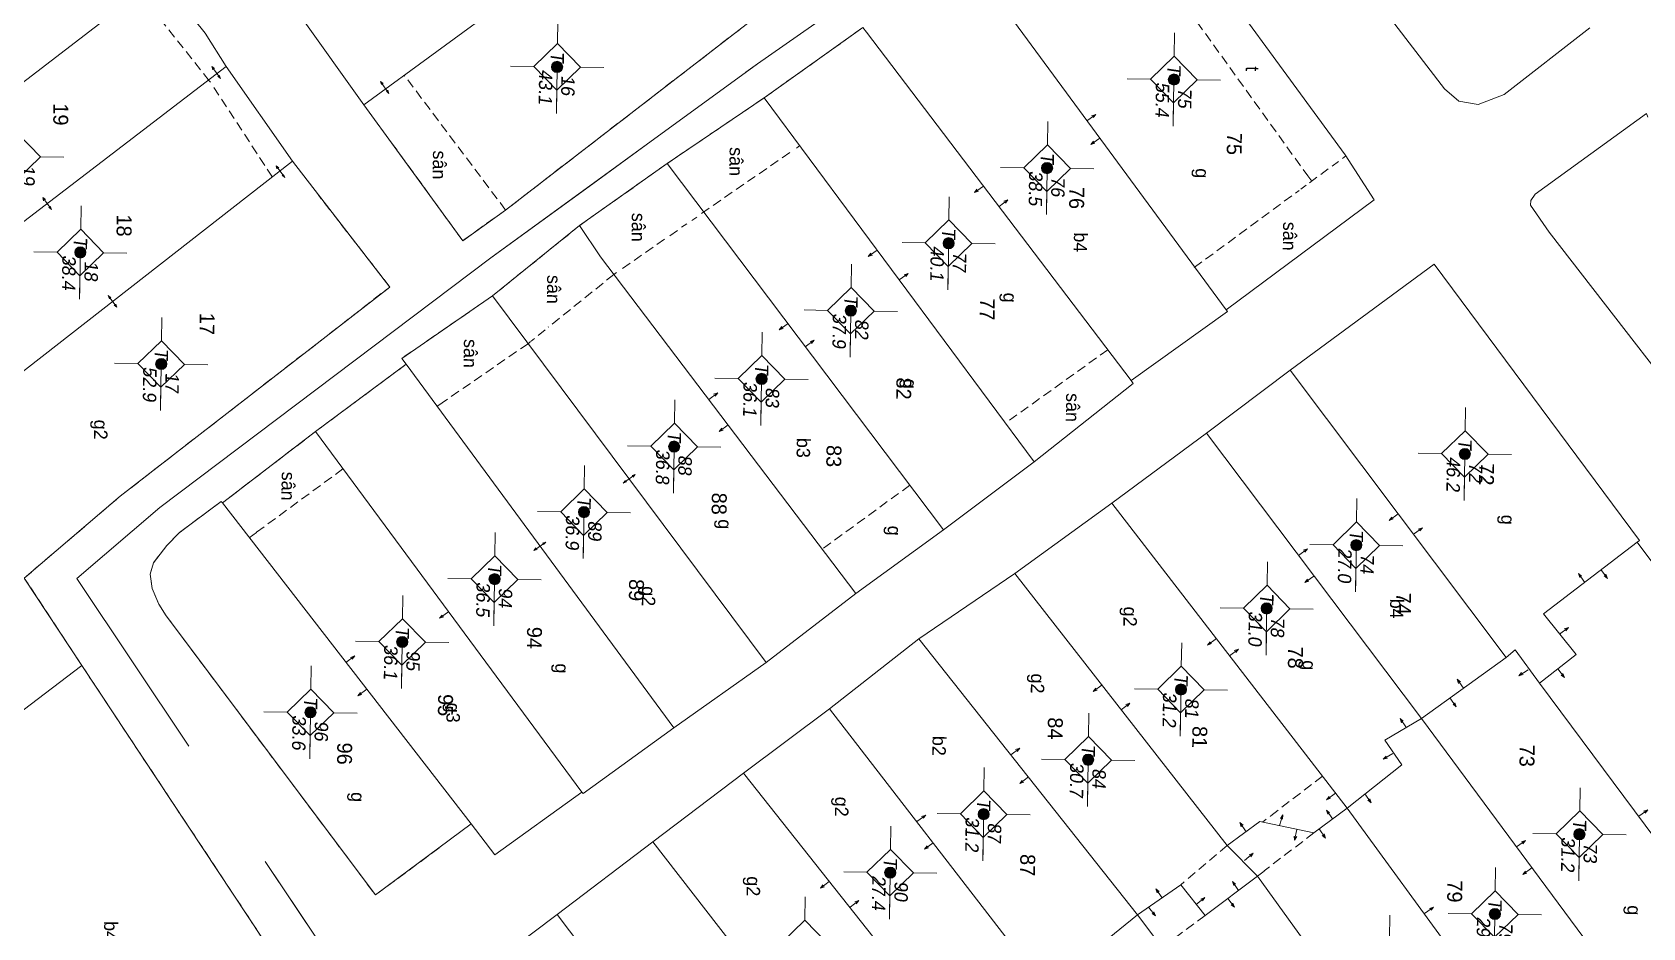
# Model space of a CAD drawing. Extents: x 601689 to 602595, y 1189742 to 1190763.
# Drawn here: x 602143.96 to 602187.18, y 1190195.49 to 1190219.54 of the extents above; entities that cross this region are included whole.
import ezdxf
from ezdxf.enums import TextEntityAlignment as Align

# ---------------------------------------------------------------- set-up
doc = ezdxf.new("R2010")
doc.units = 0
doc.header["$MEASUREMENT"] = 0
doc.linetypes.add('HIDDEN', pattern=[0.375, 0.25, -0.125])
for name, color, linetype in [('10', 250, 'Continuous'), ('11', 7, 'Continuous'), ('13', 7, 'Continuous'), ('14', 7, 'Continuous'), ('15', 7, 'Continuous'), ('16', 7, 'Continuous'), ('22', 7, 'Continuous'), ('53', 7, 'Continuous'), ('57', 7, 'Continuous')]:
    doc.layers.add(name, color=color, linetype=linetype)
doc.styles.add('TXT', font='vnshx.shx')

# ---------------------------------------------------------------- blocks, each defined once
blk = doc.blocks.new('NH3R')
at = {"layer": '16', "color": 7, "linetype": 'Continuous', "lineweight": 0}
for p, q in [((0, 0), (0.297, -0.005)), ((0.297, -0.005), (0.186, 0.031)), ((0.297, -0.005), (0.189, -0.033))]:
    blk.add_line(p, q, dxfattribs=at)
blk = doc.blocks.new('NH3')
at = {"layer": '16', "color": 7, "linetype": 'Continuous', "lineweight": 0}
for p, q in [((-0.199, -0.002), (-0.113, 0.021)), ((0.197, -0.012), (0.107, 0.015)), ((-0.199, -0.002), (0.197, -0.012)), ((-0.199, -0.002), (-0.116, -0.035)), ((0.197, -0.012), (0.104, -0.027))]:
    blk.add_line(p, q, dxfattribs=at)
blk = doc.blocks.new('*M868868868868')
at = {"layer": '13', "color": 3, "linetype": 'Continuous', "lineweight": 0}
blk.add_line((602641.438, 1189851.476), (602642.458, 1189851.476), dxfattribs=at)
at = {"layer": '13', "color": 3, "linetype": 'Continuous', "lineweight": 0, "style": 'TXT', "oblique": 7.6055}
blk.add_text('T', height=0.36, dxfattribs=at).set_placement((602641.241, 1189851.476), align=Align.MIDDLE_RIGHT)
for s, p in [('73', (602641.588, 1189851.776)), ('31.2', (602641.438, 1189851.176))]:
    blk.add_text(s, height=0.36, dxfattribs=at).set_placement(p, align=Align.MIDDLE_LEFT)
blk = doc.blocks.new('*M869869869869')
at = {"layer": '13', "color": 3, "linetype": 'Continuous', "lineweight": 0}
blk.add_line((602643.614, 1189849.238), (602644.634, 1189849.238), dxfattribs=at)
at = {"layer": '13', "color": 3, "linetype": 'Continuous', "lineweight": 0, "style": 'TXT', "oblique": 7.6055}
for s, p in [('79', (602643.764, 1189849.538)), ('29.3', (602643.614, 1189848.938))]:
    blk.add_text(s, height=0.36, dxfattribs=at).set_placement(p, align=Align.MIDDLE_LEFT)
blk.add_text('T', height=0.36, dxfattribs=at).set_placement((602643.417, 1189849.238), align=Align.MIDDLE_RIGHT)
blk = doc.blocks.new('*M872872872872')
at = {"layer": '13', "color": 3, "linetype": 'Continuous', "lineweight": 0}
blk.add_line((602631.274, 1189848.252), (602632.294, 1189848.252), dxfattribs=at)
at = {"layer": '13', "color": 3, "linetype": 'Continuous', "lineweight": 0, "style": 'TXT', "oblique": 7.6055}
for s, p in [('72', (602631.424, 1189848.552)), ('46.2', (602631.274, 1189847.952))]:
    blk.add_text(s, height=0.36, dxfattribs=at).set_placement(p, align=Align.MIDDLE_LEFT)
blk.add_text('T', height=0.36, dxfattribs=at).set_placement((602631.077, 1189848.252), align=Align.MIDDLE_RIGHT)
blk = doc.blocks.new('*M876876876876')
at = {"layer": '13', "color": 3, "linetype": 'Continuous', "lineweight": 0}
blk.add_line((602633.764, 1189845.375), (602634.784, 1189845.375), dxfattribs=at)
at = {"layer": '13', "color": 3, "linetype": 'Continuous', "lineweight": 0, "style": 'TXT', "oblique": 7.6055}
for s, p in [('74', (602633.914, 1189845.675)), ('27.0', (602633.764, 1189845.075))]:
    blk.add_text(s, height=0.36, dxfattribs=at).set_placement(p, align=Align.MIDDLE_LEFT)
blk.add_text('T', height=0.36, dxfattribs=at).set_placement((602633.567, 1189845.375), align=Align.MIDDLE_RIGHT)
blk = doc.blocks.new('*M878878878878')
at = {"layer": '13', "color": 3, "linetype": 'Continuous', "lineweight": 0}
blk.add_line((602635.499, 1189842.996), (602636.519, 1189842.996), dxfattribs=at)
at = {"layer": '13', "color": 3, "linetype": 'Continuous', "lineweight": 0, "style": 'TXT', "oblique": 7.6055}
for s, p in [('78', (602635.649, 1189843.296)), ('31.0', (602635.499, 1189842.696))]:
    blk.add_text(s, height=0.36, dxfattribs=at).set_placement(p, align=Align.MIDDLE_LEFT)
blk.add_text('T', height=0.36, dxfattribs=at).set_placement((602635.302, 1189842.996), align=Align.MIDDLE_RIGHT)
blk = doc.blocks.new('*M880880880880')
at = {"layer": '13', "color": 3, "linetype": 'Continuous', "lineweight": 0}
blk.add_line((602637.708, 1189840.728), (602638.728, 1189840.728), dxfattribs=at)
at = {"layer": '13', "color": 3, "linetype": 'Continuous', "lineweight": 0, "style": 'TXT', "oblique": 7.6055}
blk.add_text('T', height=0.36, dxfattribs=at).set_placement((602637.511, 1189840.728), align=Align.MIDDLE_RIGHT)
for s, p in [('81', (602637.858, 1189841.028)), ('31.2', (602637.708, 1189840.428))]:
    blk.add_text(s, height=0.36, dxfattribs=at).set_placement(p, align=Align.MIDDLE_LEFT)
blk = doc.blocks.new('*M881881881881')
at = {"layer": '13', "color": 3, "linetype": 'Continuous', "lineweight": 0}
blk.add_line((602621.333, 1189840.299), (602622.353, 1189840.299), dxfattribs=at)
at = {"layer": '13', "color": 3, "linetype": 'Continuous', "lineweight": 0, "style": 'TXT', "oblique": 7.6055}
blk.add_text('T', height=0.36, dxfattribs=at).set_placement((602621.136, 1189840.299), align=Align.MIDDLE_RIGHT)
for s, p in [('75', (602621.483, 1189840.599)), ('55.4', (602621.333, 1189839.999))]:
    blk.add_text(s, height=0.36, dxfattribs=at).set_placement(p, align=Align.MIDDLE_LEFT)
blk = doc.blocks.new('*M883883883883')
at = {"layer": '13', "color": 3, "linetype": 'Continuous', "lineweight": 0}
blk.add_line((602639.632, 1189838.265), (602640.652, 1189838.265), dxfattribs=at)
at = {"layer": '13', "color": 3, "linetype": 'Continuous', "lineweight": 0, "style": 'TXT', "oblique": 7.6055}
for s, p in [('84', (602639.782, 1189838.565)), ('30.7', (602639.632, 1189837.965))]:
    blk.add_text(s, height=0.36, dxfattribs=at).set_placement(p, align=Align.MIDDLE_LEFT)
blk.add_text('T', height=0.36, dxfattribs=at).set_placement((602639.435, 1189838.265), align=Align.MIDDLE_RIGHT)
blk = doc.blocks.new('*M884884884884')
at = {"layer": '13', "color": 3, "linetype": 'Continuous', "lineweight": 0}
blk.add_line((602623.761, 1189836.932), (602624.781, 1189836.932), dxfattribs=at)
at = {"layer": '13', "color": 3, "linetype": 'Continuous', "lineweight": 0, "style": 'TXT', "oblique": 7.6055}
for s, p in [('76', (602623.911, 1189837.232)), ('38.5', (602623.761, 1189836.632))]:
    blk.add_text(s, height=0.36, dxfattribs=at).set_placement(p, align=Align.MIDDLE_LEFT)
blk.add_text('T', height=0.36, dxfattribs=at).set_placement((602623.564, 1189836.932), align=Align.MIDDLE_RIGHT)
blk = doc.blocks.new('*M886886886886')
at = {"layer": '13', "color": 3, "linetype": 'Continuous', "lineweight": 0}
blk.add_line((602641.132, 1189835.481), (602642.152, 1189835.481), dxfattribs=at)
at = {"layer": '13', "color": 3, "linetype": 'Continuous', "lineweight": 0, "style": 'TXT', "oblique": 7.6055}
blk.add_text('T', height=0.36, dxfattribs=at).set_placement((602640.935, 1189835.481), align=Align.MIDDLE_RIGHT)
for s, p in [('87', (602641.282, 1189835.781)), ('31.2', (602641.132, 1189835.181))]:
    blk.add_text(s, height=0.36, dxfattribs=at).set_placement(p, align=Align.MIDDLE_LEFT)
blk = doc.blocks.new('*M887887887887')
at = {"layer": '13', "color": 3, "linetype": 'Continuous', "lineweight": 0}
blk.add_line((602625.817, 1189834.319), (602626.837, 1189834.319), dxfattribs=at)
at = {"layer": '13', "color": 3, "linetype": 'Continuous', "lineweight": 0, "style": 'TXT', "oblique": 7.6055}
for s, p in [('77', (602625.967, 1189834.619)), ('40.1', (602625.817, 1189834.019))]:
    blk.add_text(s, height=0.36, dxfattribs=at).set_placement(p, align=Align.MIDDLE_LEFT)
blk.add_text('T', height=0.36, dxfattribs=at).set_placement((602625.62, 1189834.319), align=Align.MIDDLE_RIGHT)
blk = doc.blocks.new('*M889889889889')
at = {"layer": '13', "color": 3, "linetype": 'Continuous', "lineweight": 0}
blk.add_line((602642.739, 1189832.998), (602643.759, 1189832.998), dxfattribs=at)
at = {"layer": '13', "color": 3, "linetype": 'Continuous', "lineweight": 0, "style": 'TXT', "oblique": 7.6055}
blk.add_text('T', height=0.36, dxfattribs=at).set_placement((602642.542, 1189832.998), align=Align.MIDDLE_RIGHT)
for s, p in [('90', (602642.889, 1189833.298)), ('27.4', (602642.739, 1189832.698))]:
    blk.add_text(s, height=0.36, dxfattribs=at).set_placement(p, align=Align.MIDDLE_LEFT)
blk = doc.blocks.new('*M890890890890')
at = {"layer": '13', "color": 3, "linetype": 'Continuous', "lineweight": 0}
blk.add_line((602627.666, 1189831.721), (602628.686, 1189831.721), dxfattribs=at)
at = {"layer": '13', "color": 3, "linetype": 'Continuous', "lineweight": 0, "style": 'TXT', "oblique": 7.6055}
for s, p in [('82', (602627.816, 1189832.021)), ('37.9', (602627.666, 1189831.421))]:
    blk.add_text(s, height=0.36, dxfattribs=at).set_placement(p, align=Align.MIDDLE_LEFT)
blk.add_text('T', height=0.36, dxfattribs=at).set_placement((602627.469, 1189831.721), align=Align.MIDDLE_RIGHT)
blk = doc.blocks.new('*M893893893893')
at = {"layer": '13', "color": 3, "linetype": 'Continuous', "lineweight": 0}
blk.add_line((602629.531, 1189829.352), (602630.551, 1189829.352), dxfattribs=at)
at = {"layer": '13', "color": 3, "linetype": 'Continuous', "lineweight": 0, "style": 'TXT', "oblique": 7.6055}
for s, p in [('83', (602629.681, 1189829.652)), ('36.1', (602629.531, 1189829.052))]:
    blk.add_text(s, height=0.36, dxfattribs=at).set_placement(p, align=Align.MIDDLE_LEFT)
blk.add_text('T', height=0.36, dxfattribs=at).set_placement((602629.334, 1189829.352), align=Align.MIDDLE_RIGHT)
blk = doc.blocks.new('*M895895895895')
at = {"layer": '13', "color": 3, "linetype": 'Continuous', "lineweight": 0}
blk.add_line((602631.382, 1189827.034), (602632.402, 1189827.034), dxfattribs=at)
at = {"layer": '13', "color": 3, "linetype": 'Continuous', "lineweight": 0, "style": 'TXT', "oblique": 7.6055}
for s, p in [('88', (602631.532, 1189827.334)), ('36.8', (602631.382, 1189826.734))]:
    blk.add_text(s, height=0.36, dxfattribs=at).set_placement(p, align=Align.MIDDLE_LEFT)
blk.add_text('T', height=0.36, dxfattribs=at).set_placement((602631.185, 1189827.034), align=Align.MIDDLE_RIGHT)
blk = doc.blocks.new('*M898898898898')
at = {"layer": '13', "color": 3, "linetype": 'Continuous', "lineweight": 0}
blk.add_line((602633.178, 1189824.64), (602634.198, 1189824.64), dxfattribs=at)
at = {"layer": '13', "color": 3, "linetype": 'Continuous', "lineweight": 0, "style": 'TXT', "oblique": 7.6055}
for s, p in [('89', (602633.328, 1189824.94)), ('36.9', (602633.178, 1189824.34))]:
    blk.add_text(s, height=0.36, dxfattribs=at).set_placement(p, align=Align.MIDDLE_LEFT)
blk.add_text('T', height=0.36, dxfattribs=at).set_placement((602632.981, 1189824.64), align=Align.MIDDLE_RIGHT)
blk = doc.blocks.new('*M899899899899')
at = {"layer": '13', "color": 3, "linetype": 'Continuous', "lineweight": 0}
blk.add_line((602635.013, 1189822.267), (602636.033, 1189822.267), dxfattribs=at)
at = {"layer": '13', "color": 3, "linetype": 'Continuous', "lineweight": 0, "style": 'TXT', "oblique": 7.6055}
for s, p in [('94', (602635.163, 1189822.567)), ('36.5', (602635.013, 1189821.967))]:
    blk.add_text(s, height=0.36, dxfattribs=at).set_placement(p, align=Align.MIDDLE_LEFT)
blk.add_text('T', height=0.36, dxfattribs=at).set_placement((602634.816, 1189822.267), align=Align.MIDDLE_RIGHT)
blk = doc.blocks.new('*M900900900900')
at = {"layer": '13', "color": 3, "linetype": 'Continuous', "lineweight": 0}
blk.add_line((602636.735, 1189819.813), (602637.755, 1189819.813), dxfattribs=at)
at = {"layer": '13', "color": 3, "linetype": 'Continuous', "lineweight": 0, "style": 'TXT', "oblique": 7.6055}
for s, p in [('95', (602636.885, 1189820.113)), ('36.1', (602636.735, 1189819.513))]:
    blk.add_text(s, height=0.36, dxfattribs=at).set_placement(p, align=Align.MIDDLE_LEFT)
blk.add_text('T', height=0.36, dxfattribs=at).set_placement((602636.538, 1189819.813), align=Align.MIDDLE_RIGHT)
blk = doc.blocks.new('*M901901901901')
at = {"layer": '13', "color": 3, "linetype": 'Continuous', "lineweight": 0}
blk.add_line((602638.661, 1189817.379), (602639.681, 1189817.379), dxfattribs=at)
at = {"layer": '13', "color": 3, "linetype": 'Continuous', "lineweight": 0, "style": 'TXT', "oblique": 7.6055}
blk.add_text('T', height=0.36, dxfattribs=at).set_placement((602638.464, 1189817.379), align=Align.MIDDLE_RIGHT)
for s, p in [('96', (602638.811, 1189817.679)), ('33.6', (602638.661, 1189817.079))]:
    blk.add_text(s, height=0.36, dxfattribs=at).set_placement(p, align=Align.MIDDLE_LEFT)
blk = doc.blocks.new('CENTRD')
at = {"layer": '11', "linetype": 'Continuous', "lineweight": 0}
h = blk.add_hatch(color=2, dxfattribs=at)
edge = h.paths.add_edge_path()
edge.add_arc((0, 0), 0.15, 0, 360)
at = {"layer": '11', "color": 2, "linetype": 'Continuous', "lineweight": 0}
for p, q in [((0, 1.25), (0, 0.625)), ((0, 0.625), (-0.625, 0)), ((0.625, 0), (0, 0.625)), ((-0.625, 0), (-1.25, 0)), ((-0.625, 0), (0, -0.625)), ((0, -0.625), (0.625, 0)), ((1.25, 0), (0.625, 0)), ((0, -0.625), (0, -1.25))]:
    blk.add_line(p, q, dxfattribs=at)
blk.add_circle((0, 0), 0.15, dxfattribs=at)
blk = doc.blocks.new('*M1721172117211721')
at = {"layer": '13', "color": 3, "linetype": 'Continuous', "lineweight": 0}
blk.add_line((602621.235, 1189823.745), (602622.255, 1189823.745), dxfattribs=at)
at = {"layer": '13', "color": 3, "linetype": 'Continuous', "lineweight": 0, "style": 'TXT', "oblique": 7.6055}
for s, p in [('16', (602621.385, 1189824.045)), ('43.1', (602621.235, 1189823.445))]:
    blk.add_text(s, height=0.36, dxfattribs=at).set_placement(p, align=Align.MIDDLE_LEFT)
blk.add_text('T', height=0.36, dxfattribs=at).set_placement((602621.038, 1189823.745), align=Align.MIDDLE_RIGHT)
blk = doc.blocks.new('*M1732173217321732')
at = {"layer": '13', "color": 3, "linetype": 'Continuous', "lineweight": 0}
blk.add_line((602629.366, 1189813.238), (602630.386, 1189813.238), dxfattribs=at)
at = {"layer": '13', "color": 3, "linetype": 'Continuous', "lineweight": 0, "style": 'TXT', "oblique": 7.6055}
for s, p in [('17', (602629.516, 1189813.538)), ('52.9', (602629.366, 1189812.938))]:
    blk.add_text(s, height=0.36, dxfattribs=at).set_placement(p, align=Align.MIDDLE_LEFT)
blk.add_text('T', height=0.36, dxfattribs=at).set_placement((602629.169, 1189813.238), align=Align.MIDDLE_RIGHT)
blk = doc.blocks.new('*M1735173517351735')
at = {"layer": '13', "color": 3, "linetype": 'Continuous', "lineweight": 0}
blk.add_line((602626.403, 1189811.025), (602627.423, 1189811.025), dxfattribs=at)
at = {"layer": '13', "color": 3, "linetype": 'Continuous', "lineweight": 0, "style": 'TXT', "oblique": 7.6055}
for s, p in [('18', (602626.553, 1189811.325)), ('38.4', (602626.403, 1189810.725))]:
    blk.add_text(s, height=0.36, dxfattribs=at).set_placement(p, align=Align.MIDDLE_LEFT)
blk.add_text('T', height=0.36, dxfattribs=at).set_placement((602626.206, 1189811.025), align=Align.MIDDLE_RIGHT)
blk = doc.blocks.new('*M1738173817381738')
at = {"layer": '13', "color": 3, "linetype": 'Continuous', "lineweight": 0}
blk.add_line((602623.854, 1189809.293), (602624.874, 1189809.293), dxfattribs=at)
at = {"layer": '13', "color": 3, "linetype": 'Continuous', "lineweight": 0, "style": 'TXT', "oblique": 7.6055}
for s, p in [('19', (602624.004, 1189809.593)), ('35.9', (602623.854, 1189808.993))]:
    blk.add_text(s, height=0.36, dxfattribs=at).set_placement(p, align=Align.MIDDLE_LEFT)
blk.add_text('T', height=0.36, dxfattribs=at).set_placement((602623.657, 1189809.293), align=Align.MIDDLE_RIGHT)

msp = doc.modelspace()

# ---------------------------------------------------------------- linework, layer by layer
at = {"layer": '10', "color": 7, "linetype": 'Continuous', "lineweight": 0}
for p, q in [((602160.705, 1190223.333), (602152.866, 1190217.59)), ((602169.227, 1190221.306), (602176.001, 1190212.092)), ((602137.953, 1190213.774), (602147.23, 1190220.898)), ((602152.866, 1190217.59), (602151.148, 1190220.004)), ((602173.455, 1190210.187), (602166.352, 1190219.545)), ((602149.169, 1190218.621), (602139.568, 1190211.262)), ((602150.944, 1190216.077), (602149.169, 1190218.621)), ((602163.609, 1190217.783), (602161.005, 1190216.018)), ((602163.609, 1190217.783), (602170.855, 1190208.003)), ((602141.291, 1190208.538), (602150.944, 1190216.077)), ((602161.005, 1190216.018), (602158.651, 1190214.35)), ((602168.419, 1190206.176), (602161.005, 1190216.018)), ((602158.651, 1190214.35), (602156.315, 1190212.462)), ((602156.315, 1190212.462), (602163.66, 1190202.621)), ((602154, 1190210.625), (602151.565, 1190208.818)), ((602154, 1190210.625), (602161.177, 1190200.865)), ((602177.719, 1190210.469), (602175.476, 1190208.78)), ((602177.719, 1190210.469), (602183.513, 1190202.749)), ((602151.565, 1190208.818), (602149.069, 1190206.902)), ((602151.565, 1190208.818), (602158.712, 1190199.139)), ((602175.476, 1190208.78), (602172.939, 1190206.894)), ((602181.241, 1190201.11), (602175.476, 1190208.78)), ((602168.419, 1190206.176), (602170.855, 1190208.003)), ((602149.069, 1190206.902), (602155.741, 1190198.29)), ((602172.939, 1190206.894), (602170.334, 1190205.01)), ((602179.248, 1190198.707), (602172.939, 1190206.894)), ((602166.066, 1190204.469), (602168.419, 1190206.176)), ((602145.298, 1190202.533), (602143.751, 1190204.885)), ((602170.334, 1190205.01), (602167.76, 1190203.255)), ((602176.034, 1190197.701), (602170.334, 1190205.01)), ((602163.66, 1190202.621), (602166.066, 1190204.469)), ((602167.76, 1190203.255), (602165.363, 1190201.378)), ((602173.628, 1190195.844), (602167.76, 1190203.255)), ((602161.177, 1190200.865), (602163.66, 1190202.621)), ((602181.241, 1190201.11), (602183.513, 1190202.749)), ((602151.843, 1190192.643), (602145.298, 1190202.533)), ((602184.414, 1190202.066), (602189.726, 1190194.903)), ((602165.363, 1190201.378), (602163.05, 1190199.649)), ((602170.925, 1190194.171), (602165.363, 1190201.378)), ((602181.241, 1190201.11), (602187.182, 1190193.098)), ((602163.05, 1190199.649), (602160.614, 1190197.803)), ((602168.761, 1190192.44), (602163.05, 1190199.649)), ((602179.248, 1190198.707), (602184.715, 1190191.222)), ((602160.614, 1190197.803), (602158.047, 1190195.848)), ((602166.894, 1190189.716), (602160.614, 1190197.803)), ((602176.842, 1190196.88), (602176.034, 1190197.701)), ((602176.842, 1190196.88), (602182.211, 1190189.466)), ((602164.226, 1190187.713), (602158.047, 1190195.848)), ((602179.717, 1190187.71), (602173.628, 1190195.844))]:
    msp.add_line(p, q, dxfattribs=at)
for points in [[(602185.765, 1190219.659), (602183.461, 1190217.871), (602182.767, 1190217.6), (602182.248, 1190217.687), (602181.863, 1190218.023), (602176.233, 1190225.36), (602176.148, 1190225.732), (602176.224, 1190226.111), (602176.337, 1190226.399), (602176.51, 1190226.576), (602179.096, 1190228.511)], [(602160.705, 1190223.333), (602163.236, 1190219.837), (602156.667, 1190214.767), (602155.516, 1190213.944), (602152.866, 1190217.59)], [(602176.001, 1190212.092), (602179.971, 1190215.038), (602179.198, 1190216.248), (602174.575, 1190222.582), (602173.696, 1190221.945), (602172.4, 1190223.683), (602169.227, 1190221.306)], [(602149.169, 1190218.621), (602148.601, 1190219.519), (602147.392, 1190221.036), (602147.23, 1190220.898)], [(602163.609, 1190217.783), (602166.254, 1190219.667), (602166.352, 1190219.545)], [(602192.735, 1190210.073), (602189.633, 1190207.765), (602184.67, 1190214.174), (602184.17, 1190214.901), (602184.182, 1190215.021), (602184.294, 1190215.189), (602187.284, 1190217.358), (602187.322, 1190217.257)], [(602143.751, 1190204.885), (602146.321, 1190207.08), (602153.559, 1190212.7), (602150.944, 1190216.077)], [(602158.651, 1190214.35), (602159.21, 1190213.513), (602166.066, 1190204.469)], [(602187.036, 1190205.85), (602187.096, 1190205.89), (602181.589, 1190213.316), (602177.719, 1190210.469)], [(602156.315, 1190212.462), (602153.882, 1190210.785), (602154, 1190210.625)], [(602173.455, 1190210.187), (602176.04, 1190212.042), (602176.001, 1190212.092)], [(602170.855, 1190208.003), (602173.504, 1190210.106), (602173.455, 1190210.187)], [(602149.069, 1190206.902), (602149.03, 1190206.942), (602147.917, 1190206.107), (602147.573, 1190205.762), (602147.216, 1190205.297), (602147.132, 1190204.988), (602147.187, 1190204.607), (602147.361, 1190204.185), (602147.557, 1190203.872), (602153.175, 1190196.375), (602155.741, 1190198.29)], [(602187.036, 1190205.85), (602184.519, 1190203.925), (602185.395, 1190202.833), (602184.414, 1190202.066)], [(602189.726, 1190194.903), (602192.281, 1190196.768), (602191.664, 1190197.627), (602192.663, 1190198.333), (602187.036, 1190205.85)], [(602183.513, 1190202.749), (602183.756, 1190202.956), (602184.414, 1190202.066)], [(602145.298, 1190202.533), (602140.185, 1190198.653), (602118.956, 1190182.043)], [(602158.712, 1190199.139), (602158.752, 1190199.098), (602161.177, 1190200.865)], [(602179.248, 1190198.707), (602180.714, 1190199.868), (602180.263, 1190200.533), (602181.241, 1190201.11)], [(602155.741, 1190198.29), (602156.38, 1190197.451), (602158.712, 1190199.139)], [(602179.248, 1190198.707), (602178.358, 1190198.04), (602176.903, 1190198.35), (602176.034, 1190197.701)], [(602173.628, 1190195.844), (602174.789, 1190196.648), (602175.438, 1190195.82), (602176.842, 1190196.88)], [(602158.047, 1190195.848), (602154.642, 1190193.284), (602157.386, 1190189.886), (602159.236, 1190187.661), (602159.832, 1190188.153), (602161.721, 1190185.857)], [(602173.628, 1190195.844), (602172.678, 1190195.077), (602173.196, 1190194.2), (602171.771, 1190193.18)]]:
    msp.add_lwpolyline(points, dxfattribs=at)
at = {"layer": '14', "color": 6, "linetype": 'HIDDEN', "lineweight": 0}
for p, q in [((602173.696, 1190221.945), (602178.191, 1190215.683)), ((602156.667, 1190214.767), (602153.956, 1190218.375)), ((602150.408, 1190215.653), (602148.812, 1190218.096)), ((602164.47, 1190216.431), (602164.561, 1190216.5)), ((602161.926, 1190214.676), (602164.379, 1190216.373)), ((602178.238, 1190215.502), (602179.016, 1190216.071)), ((602179.126, 1190216.149), (602179.217, 1190216.219)), ((602178.191, 1190215.683), (602178.299, 1190215.541)), ((602175.147, 1190213.224), (602177.965, 1190215.296)), ((602178.005, 1190215.326), (602178.147, 1190215.434)), ((602161.077, 1190214.077), (602161.34, 1190214.263)), ((602161.391, 1190214.303), (602161.532, 1190214.401)), ((602161.663, 1190214.489), (602161.795, 1190214.578)), ((602159.805, 1190213.195), (602161.027, 1190214.048)), ((602157.732, 1190211.553), (602157.349, 1190211.248)), ((602172.826, 1190211.016), (602170.079, 1190209.044)), ((602154.966, 1190209.59), (602154.824, 1190209.493)), ((602152.302, 1190207.817), (602149.978, 1190206.11)), ((602167.516, 1190207.379), (602165.163, 1190205.661)), ((602149.978, 1190206.11), (602149.785, 1190205.961)), ((602178.59, 1190199.566), (602177.195, 1190198.496)), ((602177.074, 1190198.407), (602176.982, 1190198.329)), ((602177.195, 1190198.496), (602177.185, 1190198.486)), ((602178.358, 1190198.04), (602177.025, 1190197.028)), ((602176.034, 1190197.701), (602174.951, 1190196.786)), ((602177.024, 1190197.018), (602176.842, 1190196.88)), ((602174.88, 1190196.727), (602174.789, 1190196.648)), ((602175.438, 1190195.82), (602174.286, 1190194.975))]:
    msp.add_line(p, q, dxfattribs=at)
for points in [[(602148.744, 1190218.197), (602148.714, 1190218.237), (602147.151, 1190220.208)], [(602159.644, 1190213.087), (602159.573, 1190213.038), (602157.813, 1190211.622)], [(602157.339, 1190211.238), (602157.268, 1190211.179), (602154.966, 1190209.59)]]:
    msp.add_lwpolyline(points, dxfattribs=at)
at = {"layer": '22', "color": 7, "linetype": 'HIDDEN', "lineweight": 0}
for p, q in [((602163.236, 1190219.837), (602156.667, 1190214.767)), ((602166.254, 1190219.667), (602163.609, 1190217.783)), ((602163.609, 1190217.783), (602161.005, 1190216.018)), ((602155.516, 1190213.944), (602153.582, 1190216.61)), ((602161.005, 1190216.018), (602158.651, 1190214.35)), ((602156.667, 1190214.767), (602155.516, 1190213.944)), ((602158.651, 1190214.35), (602156.315, 1190212.462)), ((602156.315, 1190212.462), (602153.882, 1190210.785)), ((602154, 1190210.625), (602151.565, 1190208.818)), ((602153.882, 1190210.785), (602154, 1190210.625)), ((602151.565, 1190208.818), (602149.069, 1190206.902)), ((602149.03, 1190206.942), (602147.917, 1190206.107)), ((602149.069, 1190206.902), (602149.03, 1190206.942)), ((602147.917, 1190206.107), (602147.573, 1190205.762)), ((602147.573, 1190205.762), (602147.216, 1190205.297)), ((602147.216, 1190205.297), (602147.132, 1190204.988)), ((602147.132, 1190204.988), (602147.187, 1190204.607)), ((602147.187, 1190204.607), (602147.361, 1190204.185)), ((602147.361, 1190204.185), (602147.557, 1190203.872)), ((602147.557, 1190203.872), (602153.175, 1190196.375)), ((602153.175, 1190196.375), (602154.892, 1190197.651))]:
    msp.add_line(p, q, dxfattribs=at)
msp.add_lwpolyline([(602151.843, 1190192.643), (602145.298, 1190202.533), (602143.751, 1190204.885), (602146.321, 1190207.08), (602153.559, 1190212.7), (602151.633, 1190215.186)], dxfattribs=at)
at = {"layer": '57', "color": 172, "linetype": 'Continuous', "lineweight": 0}
for points in [[(602181.665, 1190232.046), (602169.227, 1190222.746), (602163.431, 1190218.696), (602156.269, 1190213.483), (602147.387, 1190206.784), (602145.16, 1190204.875), (602148.169, 1190200.373)], [(602174.693, 1190226.831), (602169.227, 1190222.746), (602163.431, 1190218.696), (602163.117, 1190218.469)], [(602160.441, 1190216.516), (602158.905, 1190215.397), (602156.269, 1190213.483), (602147.387, 1190206.784), (602145.16, 1190204.875), (602148.169, 1190200.373)], [(602150.216, 1190197.275), (602152.461, 1190193.914), (602156.468, 1190189.37), (602157.246, 1190188.438), (602156.478, 1190187.819)], [(602150.216, 1190197.275), (602151.128, 1190195.913), (602152.461, 1190193.914), (602156.468, 1190189.37), (602157.246, 1190188.438), (602156.478, 1190187.819)]]:
    msp.add_lwpolyline(points, dxfattribs=at)

# ---------------------------------------------------------------- block references
at = {"layer": '11', "color": 2, "linetype": 'Continuous', "lineweight": 0, "rotation": 269.1680420500809}
for p in [(602158.049, 1190218.611), (602174.6, 1190218.272), (602143.56, 1190216.202), (602171.198, 1190215.893), (602168.555, 1190213.876), (602145.255, 1190213.628), (602165.931, 1190212.065), (602147.425, 1190210.633), (602163.535, 1190210.234), (602161.19, 1190208.417), (602182.408, 1190208.217), (602158.77, 1190206.656), (602179.495, 1190205.769), (602156.371, 1190204.856), (602177.091, 1190204.069), (602153.892, 1190203.169), (602174.791, 1190201.893), (602151.431, 1190201.279), (602172.3, 1190200.005), (602169.495, 1190198.545), (602185.484, 1190198.007), (602166.989, 1190196.975), (602183.214, 1190195.864), (602164.687, 1190195.072), (602180.376, 1190194.582)]:
    msp.add_blockref('CENTRD', p, dxfattribs=at)
at = {"layer": '13', "color": 3, "linetype": 'Continuous', "lineweight": 0, "rotation": 269.1680420500809}
for name in ['*M1721172117211721', '*M881881881881', '*M1738173817381738', '*M884884884884', '*M1735173517351735', '*M887887887887', '*M890890890890', '*M1732173217321732', '*M893893893893', '*M895895895895', '*M872872872872', '*M898898898898', '*M876876876876', '*M899899899899', '*M878878878878', '*M900900900900', '*M880880880880', '*M901901901901', '*M883883883883', '*M886886886886', '*M868868868868', '*M889889889889', '*M869869869869']:
    msp.add_blockref(name, (-578790.27, 1810052.359), dxfattribs=at)
at = {"layer": '16', "color": 7, "linetype": 'Continuous', "lineweight": 0}
for name, p, xscale, yscale, rotation in [('NH3', (602148.907, 1190218.464), 1.000001224989236, 1.000001224989236, 307.4634625397106), ('NH3', (602153.431, 1190218.063), 1.000002119631044, 1.000002119631044, 306.2175525453386), ('NH3', (602150.63, 1190215.801), 1.000001224989236, 1.000001224989236, 307.4634625397106), ('NH3', (602144.368, 1190214.947), 1.000001224989236, 1.000001224989236, 307.4634625397106), ('NH3R', (602169.487, 1190215.412), 1.000001604070434, 1.000001604070434, 217.1970699575697), ('NH3R', (602169.909, 1190214.866), 1.000001604070434, 1.000001604070434, 37.19706995756987), ('NH3', (602146.112, 1190212.312), 0.9999974378556488, 0.9999974378556488, 127.9760635568846), ('NH3R', (602164.246, 1190211.724), 1.000001706419296, 1.000001706419296, 216.9887136390046), ('NH3R', (602164.707, 1190211.097), 1.000001706419296, 1.000001706419296, 36.98871363900465), ('NH3R', (602162.118, 1190209.683), 0.9999988346298144, 0.9999988346298144, 37.15960632030608), ('NH3R', (602162.638, 1190208.996), 0.9999988346298144, 0.9999988346298144, 217.1596063203061), ('NH3', (602159.988, 1190207.541), 0.9999988446370458, 0.9999988446370458, 216.7406683915167), ('NH3R', (602180.616, 1190206.609), 1.000001424092535, 1.000001424092535, 216.8928658786262), ('NH3R', (602181.029, 1190206.063), 1.000001424092535, 1.000001424092535, 36.89286587862625), ('NH3R', (602177.941, 1190205.495), 1.000001215448236, 1.000001215448236, 36.94078976558053), ('NH3R', (602178.354, 1190204.939), 1.000001215448236, 1.000001215448236, 216.9407897655805), ('NH3R', (602185.631, 1190204.77), 1.000001955406715, 1.000001955406715, 127.4260442709336), ('NH3R', (602186.056, 1190205.115), 1.000001955406715, 1.000001955406715, 307.4260442709336), ('NH3R', (602152.38, 1190202.616), 0.9999970775838972, 0.9999970775838972, 37.80543290979581), ('NH3R', (602152.94, 1190201.898), 0.9999970775838968, 0.9999970775838968, 217.8054329097958), ('NH3R', (602180.478, 1190200.17), 0.999998690592888, 0.999998690592888, 210.5578430629206), ('NH3R', (602187.075, 1190198.49), 1.000001358574067, 1.000001358574067, 36.5593359631129), ('NH3R', (602167.703, 1190198.345), 1.000001636943502, 1.000001636943502, 37.65338683772208), ('NH3R', (602177.431, 1190198.242), 0.9999972629944648, 0.9999972629944648, 72.66986754247266), ('NH3R', (602177.9, 1190198.135), 0.9999979244808916, 0.9999979244808916, 259.2126113449513), ('NH3R', (602183.794, 1190197.665), 0.9999972698466648, 0.9999972698466648, 36.55112015234922), ('NH3R', (602168.145, 1190197.78), 1.000001636943502, 1.000001636943502, 217.6533868377221), ('NH3R', (602176.499, 1190197.305), 1.000001525183739, 1.000001525183739, 40.48571113406722), ('NH3R', (602184.206, 1190197.1), 0.9999972698466648, 0.9999972698466648, 216.5511201523492), ('NH3R', (602165.35, 1190196.737), 1.000001287623728, 1.000001287623728, 218.3844997729343), ('NH3R', (602165.91, 1190196.05), 1.000001287623728, 1.000001287623728, 38.38449977293431), ('NH3R', (602175.202, 1190196.122), 1.000001525183739, 1.000001525183739, 40.48571113406722), ('NH3R', (602176.045, 1190196.281), 1.000002201629355, 1.000002201629355, 308.9053599109519), ('NH3R', (602173.921, 1190196.05), 1.000002201629355, 1.000002201629355, 308.9053599109519), ('NH3R', (602181.329, 1190195.878), 0.9999972698466648, 0.9999972698466648, 36.55112015234922)]:
    msp.add_blockref(name, p, dxfattribs=dict(at, xscale=xscale, yscale=yscale, rotation=rotation))
for name, p, rotation in [('NH3R', (602172.26, 1190217.164), 36.32171457331035), ('NH3R', (602172.614, 1190216.699), 216.3217145733103), ('NH3R', (602166.642, 1190213.691), 216.532494601525), ('NH3R', (602167.232, 1190212.893), 36.53249460152501), ('NH3', (602157.583, 1190205.745), 36.33238662940743), ('NH3R', (602155.139, 1190203.978), 216.4470084058331), ('NH3R', (602184.952, 1190203.379), 38.6972848438823), ('NH3R', (602175.74, 1190203.265), 217.615968610709), ('NH3R', (602176.093, 1190202.801), 37.61596861070906), ('NH3R', (602182.372, 1190201.925), 125.7986150271321), ('NH3R', (602184.109, 1190202.421), 213.0893548232984), ('NH3R', (602184.899, 1190202.45), 308.013647900863), ('NH3R', (602172.673, 1190202.018), 217.9574792976026), ('NH3R', (602173.184, 1190201.35), 37.95747929760272), ('NH3R', (602182.008, 1190201.67), 305.7986150271322), ('NH3R', (602180.838, 1190200.866), 125.7986150271321), ('NH3R', (602170.227, 1190200.141), 38.37424994965064), ('NH3R', (602170.698, 1190199.545), 218.3742499496506), ('NH3R', (602178.933, 1190199.111), 217.615968610709), ('NH3R', (602179.723, 1190199.091), 305.7986150271322), ('NH3R', (602176.539, 1190198.074), 125.7986150271321), ('NH3R', (602178.864, 1190198.412), 125.7986150271321), ('NH3R', (602178.5, 1190198.148), 305.7986150271322), ('NH3R', (602174.285, 1190196.296), 125.6252425338397), ('NH3R', (602176.338, 1190196.497), 125.6252425338397)]:
    msp.add_blockref(name, p, dxfattribs=dict(at, rotation=rotation))

# ---------------------------------------------------------------- texts
at = {"layer": '15', "color": 7, "linetype": 'Continuous', "lineweight": 0, "style": 'TXT'}
for s, p in [('t', (602176.53, 1190218.565)), ('s%%169n', (602162.675, 1190216.07)), ('s%%169n', (602154.714, 1190215.98)), ('g', (602175.181, 1190215.756)), ('s%%169n', (602160.051, 1190214.306)), ('s%%169n', (602177.528, 1190214.066)), ('b4', (602171.915, 1190213.902)), ('s%%169n', (602157.778, 1190212.637)), ('g', (602170.025, 1190212.416)), ('s%%169n', (602155.544, 1190210.918)), ('g', (602167.343, 1190210.103)), ('s%%169n', (602171.705, 1190209.466)), ('g2', (602145.625, 1190208.872)), ('b3', (602164.479, 1190208.383)), ('s%%169n', (602150.655, 1190207.355)), ('g', (602183.384, 1190206.453)), ('g', (602162.371, 1190206.331)), ('g', (602166.919, 1190206.159)), ('g2', (602160.325, 1190204.4)), ('g2', (602173.248, 1190203.852)), ('b4', (602180.401, 1190204.065)), ('g', (602178.05, 1190202.546)), ('g', (602157.999, 1190202.461)), ('g2', (602170.763, 1190202.056)), ('g3', (602155.082, 1190201.272)), ('b2', (602168.121, 1190200.382)), ('g', (602152.521, 1190199.006)), ('g2', (602165.508, 1190198.748)), ('g2', (602163.138, 1190196.611)), ('g', (602186.77, 1190195.966)), ('b4', (602145.891, 1190195.408))]:
    msp.add_text(s, height=0.36, rotation=269.2144, dxfattribs=at).set_placement(p, align=Align.CENTER)
at = {"layer": '53', "color": 200, "linetype": 'Continuous', "lineweight": 0, "style": 'TXT'}
for s, p in [('19', (602144.735, 1190217.632)), ('75', (602176.226, 1190216.84)), ('76', (602171.997, 1190215.388)), ('18', (602146.435, 1190214.648)), ('77', (602169.595, 1190212.401)), ('17', (602148.659, 1190212.007)), ('82', (602167.356, 1190210.271)), ('83', (602165.48, 1190208.457)), ('72', (602182.995, 1190207.966)), ('88', (602162.403, 1190207.178)), ('89', (602160.182, 1190204.859)), ('74', (602180.767, 1190204.496)), ('94', (602157.444, 1190203.576)), ('78', (602177.867, 1190203.046)), ('95', (602155.058, 1190201.769)), ('84', (602171.421, 1190201.145)), ('81', (602175.298, 1190200.912)), ('96', (602152.351, 1190200.467)), ('73', (602184.081, 1190200.411)), ('87', (602170.68, 1190197.474)), ('79', (602182.141, 1190196.768))]:
    msp.add_text(s, height=0.4, rotation=269.2144, dxfattribs=at).set_placement(p, align=Align.MIDDLE_LEFT)

doc.saveas('drawing.dxf')
